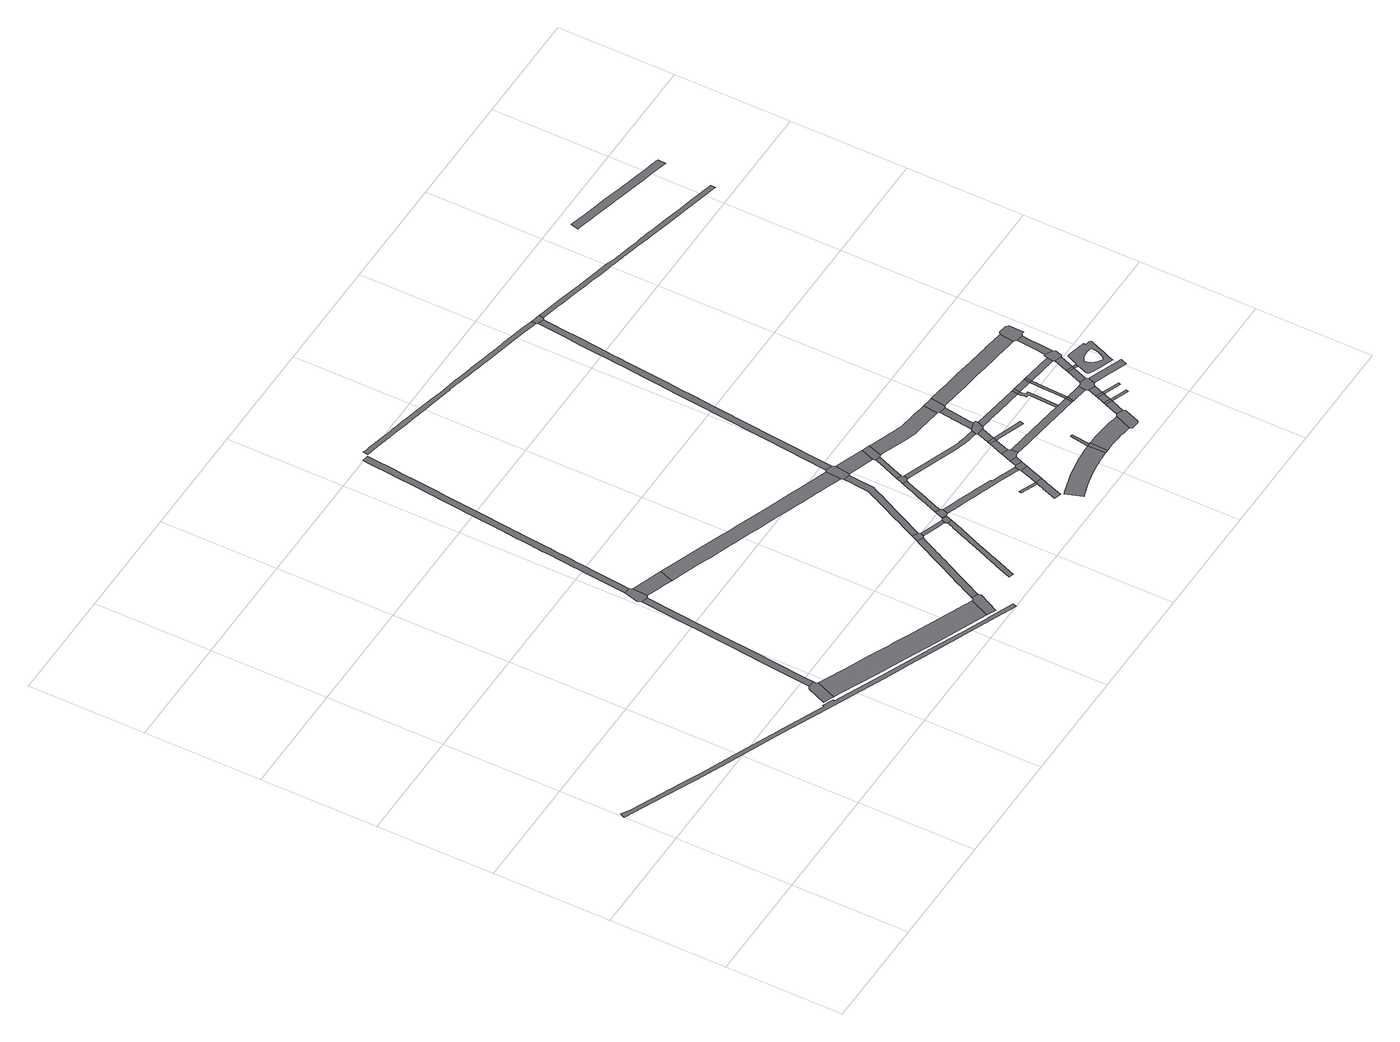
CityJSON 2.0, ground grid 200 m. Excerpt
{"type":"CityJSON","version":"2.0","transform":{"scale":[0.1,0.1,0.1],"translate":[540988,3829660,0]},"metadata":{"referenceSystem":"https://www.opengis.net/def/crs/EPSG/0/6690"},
"CityObjects":{
"road1":{"type":"Road","attributes":{"RoadStructureAttribute.sectionType":"1"},"geometry":[{"type":"MultiSurface","lod":"1","boundaries":[[[0,1,2,3,4,5,6,7,8,9,10,11,12,13,14,15,16,17,18,19,20,21,22,23,24,25,26,27,28,29,30,31,32,33,34,35]]]}]},
"road2":{"type":"Road","geometry":[{"type":"MultiSurface","lod":"1","boundaries":[[[36,37,38,39,40,41,42,43,44,45,46,47,48,49,50]]]}]},
"road3":{"type":"Road","attributes":{"RoadStructureAttribute.sectionType":"1"},"geometry":[{"type":"MultiSurface","lod":"1","boundaries":[[[51,52,53,54,55,56,57,58,59,60,61,62,63,36,50,64,65,66,67,68,69,70,71,72]]]}]},
"road4":{"type":"Road","geometry":[{"type":"MultiSurface","lod":"1","boundaries":[[[73,74,75,76,77,78,45,44,79,80,81,82,83,84,85,86]]]}]},
"road5":{"type":"Road","geometry":[{"type":"MultiSurface","lod":"1","boundaries":[[[87,88,89,90,91,92,51,72,93,94,95,96,97,98,99]]]}]},
"road6":{"type":"Road","attributes":{"RoadStructureAttribute.sectionType":"1"},"geometry":[{"type":"MultiSurface","lod":"1","boundaries":[[[100,96,95,101,102,103,104,105]]]}]},
"road7":{"type":"Road","geometry":[{"type":"MultiSurface","lod":"1","boundaries":[[[106,107,108,109,86,85,110,111,112,113,114,115]]]}]},
"road8":{"type":"Road","attributes":{"RoadStructureAttribute.sectionType":"1"},"geometry":[{"type":"MultiSurface","lod":"1","boundaries":[[[116,117,118,119,120,121,122,123,124,125,126,127,128,129,130,131,132,133,134,135,136,137,138,139,140,141,142,143,144,145,146,87,99,147,148,149,150,151,152,153,154,155,156,157,158,159,160,161,162,163,164,165,166,167,168,169,170,171,172,173,174,175,176,177,178,179,180]]]}]},
"road9":{"type":"Road","attributes":{"RoadStructureAttribute.sectionType":"1"},"geometry":[{"type":"MultiSurface","lod":"1","boundaries":[[[181,182,183,184,185,186,187,188,189,190,191,192,193,106,115,194,195,196,197,198,199,200,201,202,203,204,205,206,207,208,209,210,211,212,213,214,215,216,217,218,219,220]]]}]},
"road10":{"type":"Road","geometry":[{"type":"MultiSurface","lod":"1","boundaries":[[[221,222,223,224,225,226,227,228,229,230,231,232,233,234,235,236,237,238,239,240,241,242,243,244,245,246,247,248,249,250,251,252,253,254,255,256,257,258,259,260,261,262,263,264,265,266,267,105,104]]]}]},
"road11":{"type":"Road","attributes":{"RoadStructureAttribute.sectionType":"1"},"geometry":[{"type":"MultiSurface","lod":"1","boundaries":[[[268,269,270,271,272,273,274,275,276,277,278,279,280,281,282,283,284,285,286,287,288,289,290,291,292,293,294,295,296,297,298,299,300,301,302,303,304]]]}]},
"road12":{"type":"Road","geometry":[{"type":"MultiSurface","lod":"1","boundaries":[[[305,181,220,306,307,308,309,310,311,312]]]}]},
"road13":{"type":"Road","attributes":{"RoadStructureAttribute.sectionType":"1"},"geometry":[{"type":"MultiSurface","lod":"1","boundaries":[[[309,308,313,314,315,316,317]]]}]},
"road14":{"type":"Road","geometry":[{"type":"MultiSurface","lod":"1","boundaries":[[[318,319,317,316,320,268,304,321,322]]]}]},
"road15":{"type":"Road","attributes":{"RoadStructureAttribute.sectionType":"1"},"geometry":[{"type":"MultiSurface","lod":"1","boundaries":[[[323,318,322,324]]]}]},
"road16":{"type":"Road","attributes":{"RoadStructureAttribute.sectionType":"1"},"geometry":[{"type":"MultiSurface","lod":"1","boundaries":[[[325,326,327,328,329,330,331,332,333,334,335,336,337,338,339,340,341,305,312,342,343,344,345,346,347,348,349,350,351,352,353,354]]]}]},
"road17":{"type":"Road","geometry":[{"type":"MultiSurface","lod":"1","boundaries":[[[355,356,357,358,323,324,359,360,361,362,363,364,365]]]}]},
"road18":{"type":"Road","attributes":{"RoadStructureAttribute.sectionType":"1"},"geometry":[{"type":"MultiSurface","lod":"1","boundaries":[[[366,367,368,369,370,371,372,373,355,365,374,375,376,377,378,379,380]]]}]},
"road19":{"type":"Road","geometry":[{"type":"MultiSurface","lod":"1","boundaries":[[[381,382,383,256,255,384,385,325,354,386,387,388,389,390]]]}]},
"road20":{"type":"Road","geometry":[{"type":"MultiSurface","lod":"1","boundaries":[[[391,392,393,366,380,394,395,396,397,398]]]}]},
"road21":{"type":"Road","attributes":{"RoadStructureAttribute.sectionType":"1"},"geometry":[{"type":"MultiSurface","lod":"1","boundaries":[[[399,400,401,402,403,404,405,406,407,408,409,410,411,412,413,362,361,414,415,416,417,418,419,420,421,422,423,424,425,426,427,428,429,430,431,432]]]}]},
"road22":{"type":"Road","attributes":{"RoadStructureAttribute.sectionType":"1"},"geometry":[{"type":"MultiSurface","lod":"1","boundaries":[[[433,434,435,436,437,438,391,398,439,440,441]]]}]},
"road23":{"type":"Road","attributes":{"RoadStructureAttribute.sectionType":"1"},"geometry":[{"type":"MultiSurface","lod":"1","boundaries":[[[442,388,387,443,444,445,446,447,448,449,450]]]}]},
"road24":{"type":"Road","attributes":{"RoadStructureAttribute.sectionType":"1"},"geometry":[{"type":"MultiSurface","lod":"1","boundaries":[[[451,452,453,454]]]}]},
"road25":{"type":"Road","attributes":{"RoadStructureAttribute.sectionType":"1"},"geometry":[{"type":"MultiSurface","lod":"1","boundaries":[[[454,453,455,456,457,458,459,460,461,462,463,464,465,466]]]}]},
"road26":{"type":"Road","attributes":{"RoadStructureAttribute.sectionType":"1"},"geometry":[{"type":"MultiSurface","lod":"1","boundaries":[[[467,468,469,470,471,472,473,474,475,476,477,478,479,480,481,482,483,484,485,486,487,488,489,490,491,492,493,494,495,496,497,498,499,500,501,502,503,504,505,506,507,508,509,510,511,512,513,514,515,516,517,518,519,520,521,522,523,524,525,526,527,528,529,530,531,532,533,534,535,536,537,538,539,540,541,542,543,544,545,546,547,548]]]}]},
"road27":{"type":"Road","geometry":[{"type":"MultiSurface","lod":"1","boundaries":[[[450,449,433,441,549,550,551,552]]]}]},
"road28":{"type":"Road","geometry":[{"type":"MultiSurface","lod":"1","boundaries":[[[553,554,555,454,466,556,557]]]}]},
"road29":{"type":"Road","attributes":{"RoadStructureAttribute.sectionType":"1"},"geometry":[{"type":"MultiSurface","lod":"1","boundaries":[[[558,559,560,561,562,563,564,565,395,394,566,567,568,569,570,571,572,573,574,575,576,577,578]]]}]},
"road30":{"type":"Road","geometry":[{"type":"MultiSurface","lod":"1","boundaries":[[[579,432,431,580,581,553,557,582,583]]]}]},
"road31":{"type":"Road","attributes":{"RoadStructureAttribute.sectionType":"1"},"geometry":[{"type":"MultiSurface","lod":"1","boundaries":[[[584,585,586,587,588,589,590,591,592,593,594,595,596,597,598,599,600,601,602,603,604,605,606,607,608,609,610,611,612,613,614,615]]]}]},
"road32":{"type":"Road","attributes":{"RoadStructureAttribute.sectionType":"1"},"geometry":[{"type":"MultiSurface","lod":"1","boundaries":[[[616,583,582,617,618,619]]]}]},
"road33":{"type":"Road","geometry":[{"type":"MultiSurface","lod":"1","boundaries":[[[620,621,616,619,622,623,624,625]]]}]},
"road34":{"type":"Road","attributes":{"RoadStructureAttribute.sectionType":"1"},"geometry":[{"type":"MultiSurface","lod":"1","boundaries":[[[626,627,620,625,628]]]}]},
"road35":{"type":"Road","attributes":{"RoadStructureAttribute.sectionType":"1"},"geometry":[{"type":"MultiSurface","lod":"1","boundaries":[[[629,630,631,632,633,634,635,552,551,636,637,638,639,640,641,642,643,644,645,646,647,648,649,650]]]}]},
"road36":{"type":"Road","attributes":{"RoadStructureAttribute.sectionType":"1"},"geometry":[{"type":"MultiSurface","lod":"1","boundaries":[[[651,652,653,654,655,656,657,658,659,660,661,662,663,664,381,390,665,666,667,668,669,670,671,672,673,674,675,676,677,678,679,680,681,682,683]]]}]},
"road37":{"type":"Road","geometry":[{"type":"MultiSurface","lod":"1","boundaries":[[[684,685,626,628,686]]]}]},
"road38":{"type":"Road","attributes":{"RoadStructureAttribute.sectionType":"1"},"geometry":[{"type":"MultiSurface","lod":"1","boundaries":[[[687,684,686,688,689,690,691]]]}]},
"road39":{"type":"Road","geometry":[{"type":"MultiSurface","lod":"1","boundaries":[[[692,584,615,693,694,695]]]}]},
"road40":{"type":"Road","geometry":[{"type":"MultiSurface","lod":"1","boundaries":[[[696,697,698,699,700,701,702,703,578,577,704,687,691,705,706]]]}]},
"road41":{"type":"Road","attributes":{"RoadStructureAttribute.sectionType":"1"},"geometry":[{"type":"MultiSurface","lod":"1","boundaries":[[[707,708,709,710,711,712,713,686,628]]]}]},
"road42":{"type":"Road","attributes":{"RoadStructureAttribute.sectionType":"1"},"geometry":[{"type":"MultiSurface","lod":"1","boundaries":[[[714,715,716,692,695]]]}]},
"road43":{"type":"Road","attributes":{"RoadStructureAttribute.sectionType":"1"},"geometry":[{"type":"MultiSurface","lod":"1","boundaries":[[[717,718,719,720,703,702,721,722,723]]]}]},
"road44":{"type":"Road","attributes":{"RoadStructureAttribute.sectionType":"1"},"geometry":[{"type":"MultiSurface","lod":"1","boundaries":[[[724,725,624,623,726,727,728,729,730,731,732,733,734,735,736,737]]]}]},
"road45":{"type":"Road","geometry":[{"type":"MultiSurface","lod":"1","boundaries":[[[738,650,649,739,717,723,740,741]]]}]},
"road46":{"type":"Road","attributes":{"RoadStructureAttribute.sectionType":"1"},"geometry":[{"type":"MultiSurface","lod":"1","boundaries":[[[742,743,744,745,746,747,748,749,750,751,752,753,754,755,694,693,756,757,758,759,760,761,762,763,764,765,766,767,768]]]}]},
"road47":{"type":"Road","attributes":{"RoadStructureAttribute.sectionType":"1"},"geometry":[{"type":"MultiSurface","lod":"1","boundaries":[[[769,770,706,705,771,772,773,774,775,776,777,778,779]]]}]},
"road48":{"type":"Road","geometry":[{"type":"MultiSurface","lod":"1","boundaries":[[[780,781,782,768,767,783,784,785,786,787,788,789,790]]]}]},
"road49":{"type":"Road","geometry":[{"type":"MultiSurface","lod":"1","boundaries":[[[791,792,548,547,793,651,683,794,795,796,797]]]}]},
"road50":{"type":"Road","attributes":{"RoadStructureAttribute.sectionType":"1"},"geometry":[{"type":"MultiSurface","lod":"1","boundaries":[[[778,798,799,800,801,802,803,737,736,804,805,806,807,808,809]]]}]},
"road51":{"type":"Road","attributes":{"RoadStructureAttribute.sectionType":"1"},"geometry":[{"type":"MultiSurface","lod":"1","boundaries":[[[810,811,780,790,812,813]]]}]},
"road52":{"type":"Road","geometry":[{"type":"MultiSurface","lod":"1","boundaries":[[[779,778,809,814]]]}]},
"road53":{"type":"Road","geometry":[{"type":"MultiSurface","lod":"1","boundaries":[[[733,732,815,816]]]}]},
"road54":{"type":"Road","geometry":[{"type":"MultiSurface","lod":"1","boundaries":[[[817,818,810,813,819]]]}]},
"road55":{"type":"Road","attributes":{"RoadStructureAttribute.sectionType":"1"},"geometry":[{"type":"MultiSurface","lod":"1","boundaries":[[[814,809,820,821]]]}]},
"road56":{"type":"Road","attributes":{"RoadStructureAttribute.sectionType":"1"},"geometry":[{"type":"MultiSurface","lod":"1","boundaries":[[[820,822,823,733,816,824,825,826]]]}]},
"road57":{"type":"Road","attributes":{"RoadStructureAttribute.sectionType":"1"},"geometry":[{"type":"MultiSurface","lod":"1","boundaries":[[[827,828,817,819,829,830]]]}]},
"road58":{"type":"Road","attributes":{"RoadStructureAttribute.sectionType":"1"},"geometry":[{"type":"MultiSurface","lod":"1","boundaries":[[[831,816,815,832,833]]]}]},
"road59":{"type":"Road","geometry":[{"type":"MultiSurface","lod":"1","boundaries":[[[834,827,830,835]]]}]},
"road60":{"type":"Road","attributes":{"RoadStructureAttribute.sectionType":"1"},"geometry":[{"type":"MultiSurface","lod":"1","boundaries":[[[836,837,819,813]]]}]},
"road61":{"type":"Road","geometry":[{"type":"MultiSurface","lod":"1","boundaries":[[[821,820,826,838]]]}]},
"road62":{"type":"Road","attributes":{"RoadStructureAttribute.sectionType":"1"},"geometry":[{"type":"MultiSurface","lod":"1","boundaries":[[[839,834,835,840]]]}]},
"road63":{"type":"Road","attributes":{"RoadStructureAttribute.sectionType":"1"},"geometry":[{"type":"MultiSurface","lod":"1","boundaries":[[[841,842,843,844,845,846,847,848,849,850,741,740,851,852,853,854,855,856,857,858,859,860,861]]]}]},
"road64":{"type":"Road","attributes":{"RoadStructureAttribute.sectionType":"1"},"geometry":[{"type":"MultiSurface","lod":"1","boundaries":[[[862,863,835,830]]]}]},
"road65":{"type":"Road","geometry":[{"type":"MultiSurface","lod":"1","boundaries":[[[864,865,866,867,833,832,868,869,839,840,870,871,872,873,874,875]]]}]},
"road66":{"type":"Road","attributes":{"RoadStructureAttribute.sectionType":"1"},"geometry":[{"type":"MultiSurface","lod":"1","boundaries":[[[876,838,826,877,878,879]]]}]},
"road67":{"type":"Road","attributes":{"RoadStructureAttribute.sectionType":"1"},"geometry":[{"type":"MultiSurface","lod":"1","boundaries":[[[880,864,875,881]]]}]},
"road68":{"type":"Road","geometry":[{"type":"MultiSurface","lod":"1","boundaries":[[[882,883,880,881,884]]]}]},
"road69":{"type":"Road","geometry":[{"type":"MultiSurface","lod":"1","boundaries":[[[885,884,881,886,887,888,889]]]}]},
"road70":{"type":"Road","attributes":{"RoadStructureAttribute.sectionType":"1"},"geometry":[{"type":"MultiSurface","lod":"1","boundaries":[[[890,891,873,872,892,893,894,895]]]}]},
"road71":{"type":"Road","attributes":{"RoadStructureAttribute.sectionType":"1"},"geometry":[{"type":"MultiSurface","lod":"1","boundaries":[[[896,882,884,897]]]}]},
"road72":{"type":"Road","geometry":[{"type":"MultiSurface","lod":"1","boundaries":[[[898,899,900,901,902,879,878,903,896,897,904,905,906,907,908,909]]]}]},
"road73":{"type":"Road","attributes":{"RoadStructureAttribute.sectionType":"1"},"geometry":[{"type":"MultiSurface","lod":"1","boundaries":[[[910,911,912,913,914,915,916,917,918,919,920,921,922,923,889,888,924,925,926,927,928,929,930,931,932,933,934,935,936,937,938,939,940,941,942,943,944,945,946,947,948],[949,950,951,952,953,954,955,956,957,958,959,960,961,962,963,964,965,966,967,968,969,970,971,972,973,974,975,976,977,978,979,980,981,982,983,984]]]}]},
"road74":{"type":"Road","attributes":{"RoadStructureAttribute.sectionType":"1"},"geometry":[{"type":"MultiSurface","lod":"1","boundaries":[[[985,986,987,909,908,988,989,990,991]]]}]},
"road75":{"type":"Road","geometry":[{"type":"MultiSurface","lod":"1","boundaries":[[[992,993,994,861,860,995,996,985,991,997,998,999,1000,1001,1002,1003,1004,1005]]]}]},
"road76":{"type":"Road","attributes":{"RoadStructureAttribute.sectionType":"1"},"geometry":[{"type":"MultiSurface","lod":"1","boundaries":[[[1006,1007,1008,1009,1010,1011,1012,1013,1014,797,796,1015,1016,1017,1018,1019,1020,1021,1022,1023,1024,1025,1026,1027,1028,1029,1030,1031,1032,1033,1034,1035,1036,1037,1038,1039,1040,1041,1042,1043,1044,1045,1046,1047,1048,1049,1050,1051,1052,1053,1054,1055,1056,1057,1058,1059,1060,1061,1062,1063,1064,1065,1066,1067,1068,1069,1070,1071,1072,1073,1074,1075,1076,1077,1078]]]}]},
"road77":{"type":"Road","attributes":{"RoadStructureAttribute.sectionType":"1"},"geometry":[{"type":"MultiSurface","lod":"1","boundaries":[[[1079,1080,1081,1082,1083,1084,1085,1086,1087,1088,1089,1090,1091,1092,1093,1094,1095,1096,1097,1098,1099,1100,1101,1102,1103,1104,1105,1106,1107,1108]]]}]}
},
"vertices":[
[6371,245,0],[6369,239,0],[5864,450,0],[5866,455,0],[5548,589,0],[4582,994,0],[4501,1027,0],[3694,1375,0],[3705,1402,0],[3530,1481,0],[3517,1451,0],[3379,1513,0],[2074,2064,0],[1393,2349,0],[1229,2422,0],[206,2870,0],[41,2968,0],[0,2888,0],[20,2878,0],[488,2670,0],[1193,2360,0],[1222,2347,0],[1770,2114,0],[2362,1873,0],[2725,1722,0],[3357,1444,0],[3837,1236,0],[4337,1019,0],[4502,950,0],[4919,776,0],[5176,667,0],[5663,468,0],[5958,342,0],[6438,144,0],[6771,3,0],[6799,68,0],
[3780,1854,0],[3775,1851,0],[3750,1836,0],[3736,1829,0],[3726,1830,0],[3585,1499,0],[3605,1491,0],[3697,1453,0],[3764,1425,0],[3907,1771,0],[3897,1781,0],[3892,1786,0],[3890,1793,0],[3885,1802,0],[3889,1839,0],
[4092,4904,0],[4077,4757,0],[4052,4514,0],[4025,4259,0],[4006,4077,0],[3983,3851,0],[3965,3675,0],[3946,3490,0],[3925,3290,0],[3896,3006,0],[3866,2723,0],[3831,2373,0],[3781,1869,0],[3906,2015,0],[3924,2197,0],[3941,2374,0],[4014,3076,0],[4022,3149,0],[4041,3339,0],[4059,3520,0],[4095,3859,0],[4201,4880,0],
[5988,872,0],[5445,1104,0],[5192,1214,0],[5104,1248,0],[4808,1383,0],[4497,1515,0],[3888,1374,0],[4492,1106,0],[4501,1103,0],[5008,885,0],[5510,670,0],[5919,497,0],[6396,296,0],[6547,628,0],
[4128,5222,0],[4128,5219,0],[4126,5219,0],[4067,4974,0],[4082,4941,0],[4094,4917,0],[4206,4884,0],[4218,4892,0],[4244,4909,0],[4262,5169,0],[4245,5201,0],[4239,5211,0],[4238,5214,0],
[4461,5098,0],[4464,4830,0],[4556,4797,0],[4680,4752,0],[4699,4745,0],[4785,4980,0],
[6608,669,0],[6602,656,0],[6596,643,0],[6563,633,0],[6532,236,0],[6555,226,0],[6725,575,0],[6714,607,0],[6711,615,0],[6709,621,0],
[4625,10008,0],[4615,9906,0],[4598,9757,0],[4580,9572,0],[4561,9378,0],[4529,9077,0],[4499,8791,0],[4498,8782,0],[4494,8742,0],[4474,8543,0],[4445,8268,0],[4431,8136,0],[4425,8081,0],[4413,7973,0],[4405,7879,0],[4392,7771,0],[4379,7640,0],[4361,7475,0],[4349,7353,0],[4335,7218,0],[4321,7082,0],[4305,6934,0],[4286,6751,0],[4267,6574,0],[4254,6436,0],[4239,6286,0],[4227,6170,0],[4213,6048,0],[4202,5946,0],[4196,5876,0],[4164,5581,0],[4255,5373,0],[4271,5533,0],[4288,5698,0],[4307,5877,0],[4318,5984,0],[4330,6092,0],[4339,6187,0],[4349,6284,0],[4361,6407,0],[4375,6527,0],[4388,6661,0],[4397,6758,0],[4406,6851,0],[4413,6913,0],[4415,6942,0],[4425,7035,0],[4432,7100,0],[4441,7177,0],[4446,7226,0],[4460,7357,0],[4463,7387,0],[4474,7495,0],[4482,7573,0],[4511,7852,0],[4546,8180,0],[4574,8439,0],[4589,8586,0],[4605,8731,0],[4644,9114,0],[4672,9379,0],[4683,9490,0],[4696,9618,0],[4716,9808,0],[4735,9991,0],
[7240,1974,0],[7217,1924,0],[7105,1695,0],[7092,1669,0],[6988,1454,0],[6963,1404,0],[6955,1387,0],[6768,1002,0],[6757,980,0],[6747,955,0],[6740,940,0],[6714,887,0],[6680,817,0],[6710,626,0],[6711,629,0],[6716,639,0],[6727,661,0],[6828,870,0],[6836,885,0],[6840,893,0],[6858,930,0],[6930,1081,0],[6939,1099,0],[6957,1136,0],[6966,1154,0],[7058,1342,0],[7070,1367,0],[7073,1372,0],[7101,1430,0],[7108,1444,0],[7161,1555,0],[7169,1573,0],[7187,1612,0],[7193,1626,0],[7227,1695,0],[7275,1794,0],[7286,1815,0],[7291,1827,0],[7297,1839,0],[7340,1926,0],
[4851,4690,0],[4859,4687,0],[4995,4637,0],[5041,4620,0],[5163,4576,0],[5319,4519,0],[5404,4488,0],[5583,4424,0],[5775,4354,0],[5823,4336,0],[5875,4317,0],[5911,4304,0],[6066,4247,0],[6068,4246,0],[6072,4245,0],[6084,4241,0],[6157,4215,0],[6338,4149,0],[6341,4147,0],[6344,4146,0],[6496,4093,0],[6666,4030,0],[6771,3992,0],[6857,3961,0],[7001,3909,0],[7083,3879,0],[7175,3846,0],[7184,3842,0],[7190,3841,0],[7271,3811,0],[7366,3777,0],[7419,3757,0],[7566,3704,0],[7711,3652,0],[7813,3614,0],[7835,3873,0],[7355,4047,0],[7289,4070,0],[7221,4095,0],[7081,4146,0],[6712,4279,0],[6155,4481,0],[6041,4522,0],[5958,4552,0],[5925,4564,0],[5477,4728,0],[5126,4856,0],
[7801,1768,0],[7802,1767,0],[7763,1670,0],[7753,1644,0],[7677,1454,0],[7677,1453,0],[7648,1379,0],[7629,1330,0],[7618,1303,0],[7571,1185,0],[7561,1159,0],[7501,1009,0],[7484,965,0],[7480,956,0],[7459,899,0],[7453,884,0],[7436,841,0],[7379,699,0],[7369,674,0],[7284,460,0],[7280,447,0],[7276,436,0],[7261,398,0],[7338,373,0],[7372,460,0],[7493,768,0],[7510,811,0],[7514,820,0],[7533,870,0],[7550,912,0],[7669,1214,0],[7692,1274,0],[7696,1283,0],[7725,1359,0],[7794,1532,0],[7869,1723,0],[7875,1738,0],
[7295,2088,0],[7347,1930,0],[7374,1944,0],[7379,1942,0],[7405,2000,0],[7402,2008,0],[7394,2028,0],[7391,2035,0],
[7488,1904,0],[7612,1863,0],[7710,1829,0],[7784,1804,0],[7803,1862,0],
[7842,1873,0],[7819,1867,0],[7790,1792,0],[7900,1803,0],[7916,1844,0],
[7848,1888,0],[7922,1859,0],
[7838,3562,0],[7825,3431,0],[7816,3347,0],[7807,3253,0],[7792,3123,0],[7731,2997,0],[7712,2958,0],[7706,2943,0],[7665,2856,0],[7619,2762,0],[7580,2682,0],[7569,2658,0],[7547,2614,0],[7526,2568,0],[7486,2486,0],[7452,2409,0],[7386,2277,0],[7572,2410,0],[7613,2499,0],[7654,2582,0],[7706,2690,0],[7761,2803,0],[7800,2885,0],[7853,2996,0],[7885,3065,0],[7901,3097,0],[7910,3186,0],[7928,3358,0],[7938,3466,0],[7947,3538,0],
[7908,2037,0],[7902,2023,0],[7900,2019,0],[7878,1963,0],[7950,1871,0],[7958,1874,0],[7976,1867,0],[8007,1970,0],[8003,1979,0],[7991,2005,0],[7982,2009,0],
[8187,2753,0],[8144,2643,0],[8125,2593,0],[8101,2532,0],[8055,2415,0],[8024,2333,0],[8023,2331,0],[7986,2235,0],[8063,2216,0],[8084,2267,0],[8094,2293,0],[8098,2304,0],[8142,2416,0],[8199,2564,0],[8265,2732,0],
[7873,3901,0],[7868,3898,0],[7859,3891,0],[7836,3580,0],[7839,3575,0],[7952,3542,0],[7975,3557,0],[8006,3811,0],[7982,3846,0],[7980,3850,0],
[8243,2891,0],[8199,2783,0],[8197,2778,0],[8303,2748,0],[8340,2820,0],[8331,2824,0],[8315,2860,0],[8315,2861,0],
[9303,1477,0],[9297,1479,0],[9281,1485,0],[9063,1566,0],[8902,1626,0],[8894,1629,0],[8899,1640,0],[8903,1651,0],[8898,1653,0],[8764,1703,0],[8652,1742,0],[8519,1788,0],[8298,1865,0],[8151,1917,0],[8031,1959,0],[8061,1834,0],[8097,1823,0],[8217,1781,0],[8345,1737,0],[8462,1696,0],[8653,1631,0],[8669,1625,0],[8722,1606,0],[8737,1600,0],[8765,1590,0],[8885,1546,0],[8938,1527,0],[9129,1456,0],[9253,1410,0],[9264,1406,0],[9267,1405,0],[9270,1404,0],[9296,1394,0],[9322,1470,0],
[8427,3362,0],[8424,3354,0],[8389,3261,0],[8341,3139,0],[8290,3013,0],[8248,2904,0],[8382,3029,0],[8500,3328,0],[8502,3334,0],
[8033,3801,0],[8066,3524,0],[8113,3507,0],[8190,3479,0],[8257,3455,0],[8315,3434,0],[8356,3419,0],[8409,3399,0],[8494,3634,0],
[8905,1164,0],[8889,1122,0],[9181,1005,0],[9197,1047,0],
[9176,990,0],[9159,944,0],[9156,937,0],[9141,896,0],[9139,892,0],[9092,762,0],[9043,630,0],[9157,591,0],[9249,842,0],[9269,896,0],[9283,936,0],[9308,1005,0],
[8247,9315,0],[7827,9411,0],[7777,9422,0],[7629,9455,0],[7509,9482,0],[7387,9509,0],[7260,9537,0],[7131,9566,0],[7027,9589,0],[7024,9589,0],[6897,9618,0],[6785,9643,0],[6663,9670,0],[6581,9689,0],[6580,9686,0],[6492,9704,0],[6372,9732,0],[6212,9770,0],[6115,9793,0],[5981,9824,0],[5886,9845,0],[5732,9879,0],[5626,9903,0],[5519,9926,0],[5406,9952,0],[5397,9954,0],[5381,9958,0],[5292,9976,0],[5186,10000,0],[5093,10022,0],[5084,10024,0],[4991,10044,0],[4907,10063,0],[4858,10074,0],[4816,10083,0],[4778,10091,0],[4769,10011,0],[4841,9996,0],[4850,9994,0],[4958,9969,0],[5056,9948,0],[5076,9944,0],[5089,9941,0],[5160,9925,0],[5268,9901,0],[5377,9877,0],[5492,9852,0],[5622,9822,0],[5699,9805,0],[5793,9785,0],[5873,9766,0],[5888,9763,0],[5908,9759,0],[6023,9733,0],[6119,9712,0],[6219,9691,0],[6281,9678,0],[6384,9656,0],[6478,9636,0],[6491,9633,0],[6564,9617,0],[6566,9624,0],[6631,9607,0],[6732,9584,0],[6755,9580,0],[6753,9574,0],[6851,9552,0],[6960,9527,0],[7028,9512,0],[7055,9506,0],[7150,9484,0],[7261,9459,0],[7320,9446,0],[7346,9440,0],[7489,9407,0],[7749,9350,0],[7943,9305,0],[8136,9261,0],[8364,9208,0],[8403,9198,0],[8413,9196,0],[8421,9274,0],
[8538,3348,0],[8543,3351,0],[8544,3351,0],[8629,3585,0],
[9311,1360,0],[9248,1186,0],[9236,1153,0],[9351,1122,0],[9423,1320,0],
[9659,2410,0],[9555,2425,0],[9552,2425,0],[9522,2430,0],[9486,2435,0],[9369,2458,0],[9364,2459,0],[9293,2481,0],[8352,2731,0],[9213,2426,0],[9282,2402,0],[9340,2383,0],[9343,2382,0],[9353,2379,0],[9390,2369,0],[9414,2363,0],[9487,2352,0],[9542,2346,0],[9550,2345,0],[9640,2334,0],[9667,2408,0],
[9356,1484,0],[9310,1361,0],[9312,1361,0],[9468,1443,0],[9357,1483,0],
[10254,748,0],[10230,748,0],[10226,747,0],[10183,745,0],[10097,742,0],[10037,738,0],[9921,726,0],[9849,717,0],[9788,708,0],[9726,697,0],[9668,687,0],[9596,672,0],[9504,650,0],[9359,607,0],[9280,583,0],[9240,571,0],[9195,558,0],[9294,271,0],[9312,278,0],[9374,297,0],[9507,339,0],[9600,363,0],[9693,384,0],[9779,400,0],[9872,415,0],[9949,425,0],[10012,432,0],[10035,434,0],[10092,439,0],[10173,444,0],[10175,444,0],[10248,446,0],
[9402,1606,0],[9479,1473,0],[9495,1516,0],[9514,1566,0],
[9468,1787,0],[9453,1745,0],[9558,1590,0],[9614,1583,0],[9609,1705,0],[9580,1746,0],
[9567,2051,0],[9492,1852,0],[9675,1999,0],
[9694,3310,0],[9555,3329,0],[9477,3338,0],[9233,3371,0],[8688,3565,0],[8680,3567,0],[8645,3580,0],[8581,3338,0],[8586,3336,0],[8604,3329,0],[8688,3299,0],[8856,3238,0],[9015,3180,0],[9148,3132,0],[9194,3119,0],[9282,3106,0],[9345,3100,0],[9377,3097,0],[9386,3096,0],[9480,3085,0],[9739,3052,0],[9772,3300,0],
[8429,9163,0],[8381,8691,0],[8350,8402,0],[8323,8147,0],[8292,7849,0],[8284,7769,0],[8261,7560,0],[8226,7230,0],[8200,6985,0],[8160,6600,0],[8131,6332,0],[8105,6093,0],[8086,5914,0],[7990,4995,0],[7982,3870,0],[8093,4940,0],[8198,5915,0],[8209,6018,0],[8227,6177,0],[8249,6391,0],[8275,6637,0],[8300,6875,0],[8329,7148,0],[8367,7509,0],[8375,7583,0],[8395,7775,0],[8404,7859,0],[8421,8020,0],[8433,8133,0],[8475,8526,0],[8499,8756,0],[8525,9007,0],[8539,9136,0],
[9584,2097,0],[9573,2067,0],[9696,2055,0],
[9661,2303,0],[9700,2065,0],[9779,2278,0],[9782,2287,0],[9785,2294,0],
[10254,751,0],[10317,446,0],[10317,748,0],[10299,748,0],
[9871,2424,0],[9870,2438,0],[9869,2448,0],[9867,2459,0],[9863,2464,0],[9853,2469,0],[9822,2473,0],[9697,2431,0],[9641,2333,0],[9818,2315,0],[9871,2419,0],
[9781,1960,0],[9989,1889,0],[10178,1823,0],[10182,1821,0],[10188,1851,0],[10194,1881,0],[9863,1995,0],
[10337,1068,0],[10315,1071,0],[10293,1073,0],
[9771,3013,0],[9737,2752,0],[9710,2539,0],[9700,2459,0],[9832,2557,0],[9857,2747,0],[9889,2996,0],
[10355,1608,0],[9910,1666,0],[9714,1570,0],[9843,1553,0],[9894,1547,0],[9917,1544,0],[10168,1511,0],[10560,1460,0],[10936,1411,0],[10952,1531,0],[10918,1536,0],[10895,1539,0],[10777,1555,0],[10735,1560,0],
[9918,3282,0],[9771,3016,0],[9927,3028,0],[9961,3276,0],
[10958,687,0],[10894,698,0],[10812,711,0],[10756,719,0],[10736,722,0],[10727,723,0],[10662,730,0],[10570,738,0],[10560,739,0],[10528,741,0],[10479,744,0],[10415,746,0],[10365,747,0],[10360,747,0],[10376,447,0],[10393,447,0],[10453,445,0],[10536,440,0],[10587,437,0],[10597,436,0],[10633,433,0],[10682,427,0],[10744,419,0],[10794,412,0],[10860,400,0],[10882,396,0],[11002,679,0],
[10500,2334,0],[10048,2394,0],[9830,2314,0],[9837,2313,0],[9895,2306,0],[9955,2298,0],[10025,2289,0],[10211,2265,0],[10505,2228,0],[10685,2205,0],[10698,2309,0],
[11046,710,0],[11045,708,0],[11003,680,0],[10910,354,0],[11034,343,0],[11061,357,0],[11078,367,0],[11179,618,0],[11173,636,0],[11163,664,0],[11162,667,0],
[8554,9244,0],[8495,9257,0],[8426,9170,0],[8543,9139,0],[8573,9158,0],[8574,9159,0],[8583,9237,0],
[10679,2141,0],[10699,2101,0],[10700,2056,0],[10710,2056,0],[10750,2052,0],[10734,1592,0],[10785,1772,0],[10791,1945,0],[10797,2092,0],[10759,2092,0],[10731,2137,0],[10734,2199,0],
[11139,950,0],[11130,926,0],[11205,779,0],[11254,905,0],
[10748,2303,0],
[10970,1406,0],[10997,1526,0],
[11156,991,0],[11146,966,0],[11268,942,0],
[10982,2167,0],[10995,2271,0],
[10971,1939,0],[10963,1726,0],[10997,1544,0],[11015,1964,0],[11028,2161,0],
[11208,1128,0],[11173,1037,0],[11322,1079,0],[11323,1083,0],
[11236,1496,0],[11258,1367,0],[11273,1492,0],
[11223,1165,0],[11337,1121,0],
[11545,796,0],[11559,834,0],
[11041,2265,0],
[11284,1324,0],[11398,1280,0],
[11367,3094,0],[11346,3096,0],[11302,3102,0],[11269,3107,0],[11169,3120,0],[10912,3153,0],[10614,3192,0],[10396,3220,0],[10337,3228,0],[10181,3249,0],[10216,2992,0],[10305,2980,0],[10452,2961,0],[10706,2928,0],[10708,2927,0],[10919,2899,0],[11165,2867,0],[11242,2857,0],[11516,2821,0],[11615,2808,0],[11648,3057,0],
[11616,970,0],[11630,1008,0],
[11357,1512,0],[11338,1501,0],[11330,1497,0],[11313,1487,0],[11266,1354,0],[11275,1338,0],[11407,1303,0],[11426,1313,0],[11452,1327,0],[11493,1439,0],[11484,1463,0],[11477,1483,0],
[11173,2249,0],[11546,2095,0],[11549,2094,0],[11557,2197,0],
[11459,1779,0],[11574,1735,0],
[11474,1817,0],[11465,1792,0],[11588,1773,0],
[11635,1761,0],[11600,1725,0],[11623,1711,0],[11633,1706,0],[11652,1756,0],
[12008,1246,0],[11926,1276,0],[11708,1231,0],[11884,1164,0],[12034,1107,0],[12077,1220,0],
[11567,2059,0],[11682,2020,0],
[11596,2260,0],[11582,2261,0],[11574,2212,0],[11562,2199,0],[11560,2198,0],[11558,2076,0],[11703,2033,0],[11724,2046,0],[11756,2162,0],[11738,2184,0],[11726,2199,0],[11609,2259,0],
[12094,1873,0],[12047,1884,0],[12026,1890,0],[11916,1913,0],[11785,1947,0],[11773,1944,0],[11755,1944,0],[11748,1939,0],[11736,1912,0],[11721,1871,0],[11697,1814,0],[11680,1766,0],[11672,1756,0],[11665,1753,0],[11638,1696,0],[11638,1683,0],[11630,1658,0],[11626,1646,0],[11604,1595,0],[11589,1555,0],[11584,1540,0],[11582,1523,0],[11585,1513,0],[11592,1503,0],[11607,1490,0],[11685,1451,0],[11738,1424,0],[12009,1325,0],[12024,1365,0],[12053,1432,0],[12063,1455,0],[12088,1524,0],[12094,1540,0],[12115,1595,0],[12138,1658,0],[12192,1789,0],[12181,1824,0],[12164,1818,0],[12086,1838,0],[11908,1478,0],[11890,1491,0],[11867,1511,0],[11847,1530,0],[11829,1553,0],[11814,1575,0],[11796,1605,0],[11786,1637,0],[11781,1667,0],[11781,1685,0],[11793,1695,0],[11820,1707,0],[11850,1720,0],[11878,1728,0],[11912,1733,0],[11942,1736,0],[11970,1737,0],[11980,1736,0],[12002,1734,0],[12033,1727,0],[12053,1722,0],[12058,1705,0],[12058,1687,0],[12056,1665,0],[12051,1635,0],[12044,1610,0],[12042,1604,0],[12036,1582,0],[12028,1560,0],[12027,1557,0],[12012,1530,0],[11999,1511,0],[11995,1504,0],[11975,1479,0],[11953,1454,0],[11928,1466,0],
[11665,2764,0],[11639,2527,0],[11632,2450,0],[11753,2452,0],[11765,2574,0],[11784,2750,0],[11785,2751,0],
[11686,3086,0],[11684,3084,0],[11676,3078,0],[11635,2805,0],[11655,2778,0],[11797,2760,0],[11824,2781,0],[11830,2780,0],[11871,2775,0],[11867,3027,0],[11863,3033,0],[11844,3056,0],[11836,3065,0],[11837,3067,0],
[10171,8853,0],[10075,8885,0],[10030,8895,0],[9681,8975,0],[9452,9029,0],[9421,9037,0],[9399,9042,0],[9044,9127,0],[8661,9219,0],[8915,9077,0],[8999,9056,0],[9212,9005,0],[9412,8957,0],[9422,8954,0],[9435,8951,0],[9497,8937,0],[9618,8909,0],[9783,8871,0],[9919,8839,0],[9990,8823,0],[10014,8817,0],[10052,8808,0],[10077,8802,0],[10170,8783,0],[10179,8780,0],[10217,8771,0],[10220,8770,0],[10243,8765,0],[10265,8760,0],[10269,8759,0],[10293,8753,0],[10322,8745,0],[10346,8739,0],[10360,8736,0],[10452,8715,0],[10471,8710,0],[10492,8705,0],[10633,8671,0],[10650,8669,0],[10731,8644,0],[10777,8633,0],[10781,8632,0],[10795,8629,0],[10834,8620,0],[10840,8618,0],[10943,8593,0],[11187,8535,0],[11411,8482,0],[11605,8436,0],[11870,8372,0],[12081,8322,0],[12234,8286,0],[12238,8285,0],[12237,8369,0],[12153,8389,0],[12067,8409,0],[12012,8422,0],[11855,8460,0],[11597,8520,0],[11278,8596,0],[11024,8657,0],[10858,8696,0],[10851,8698,0],[10813,8707,0],[10792,8712,0],[10771,8717,0],[10762,8719,0],[10758,8720,0],[10724,8725,0],[10664,8734,0],[10470,8782,0],[10470,8781,0],[10362,8807,0],
[12282,9330,0],[12265,9334,0],[12199,9350,0],[12069,9382,0],[11866,9432,0],[11824,9443,0],[11823,9441,0],[11782,9450,0],[11689,9473,0],[11598,9495,0],[11519,9515,0],[11379,9550,0],[11209,9592,0],[10923,9663,0],[10739,9708,0],[10533,9758,0],[10494,9769,0],[10462,9638,0],[10502,9628,0],[10690,9582,0],[10912,9527,0],[11178,9461,0],[11244,9445,0],[11397,9407,0],[11564,9366,0],[11693,9335,0],[11834,9301,0],[12051,9247,0],[12306,9183,0],[12322,9320,0]
]}
